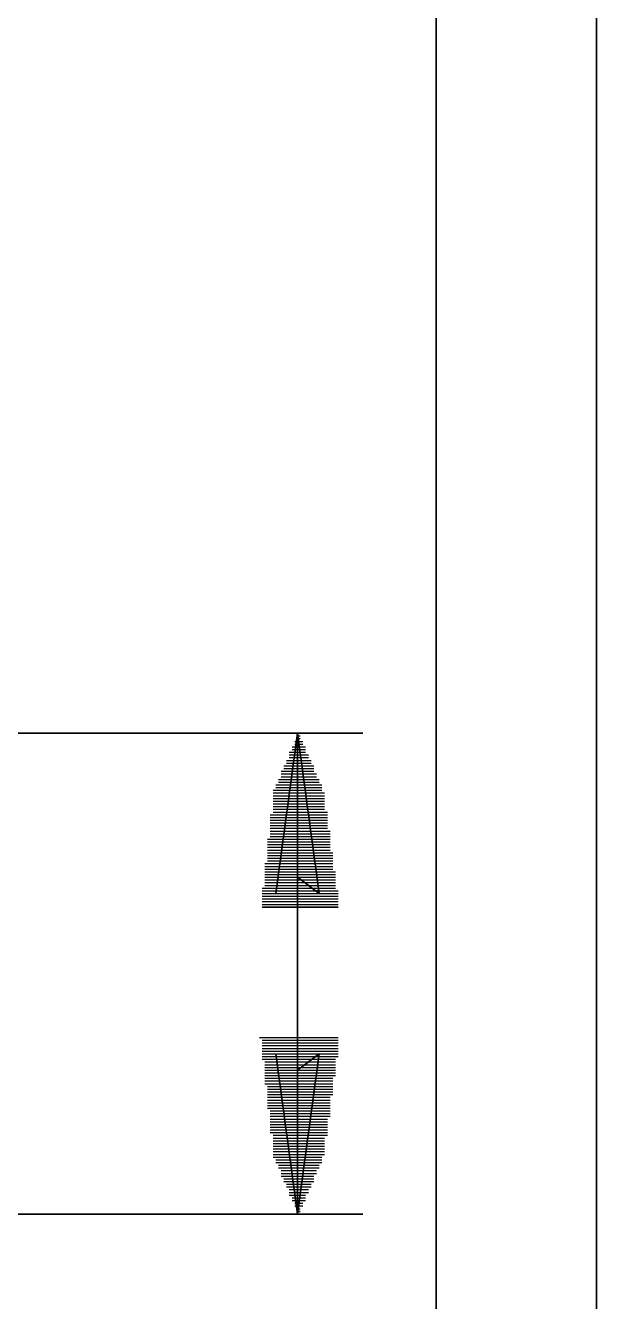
# Model space of a CAD drawing. Extents: x 1 to 210, y 1 to 298.
# Drawn here: x 192.7 to 210.48, y 153.06 to 192.83 of the extents above; entities that cross this region are included whole.
import ezdxf

# ---------------------------------------------------------------- set-up
doc = ezdxf.new("R2010")
doc.units = 0

msp = doc.modelspace()

# ---------------------------------------------------------------- linework, layer by layer
at = {"layer": 'P02041'}
msp.add_lwpolyline([(168.063331, 155.786658), (203.2, 155.786658), (168.063331, 155.786658)], dxfattribs=at)
at = {"layer": 'P02042'}
msp.add_lwpolyline([(168.063331, 170.772662), (203.2, 170.772662), (168.063331, 170.772662)], dxfattribs=at)
at = {"layer": 'P02057'}
msp.add_lwpolyline([(199.982668, 161.289994), (202.437988, 161.289994)], dxfattribs=at)
at = {"layer": 'P02058'}
msp.add_lwpolyline([(200.067332, 161.20533), (202.437988, 161.20533)], dxfattribs=at)
at = {"layer": 'P02059'}
msp.add_lwpolyline([(200.067332, 161.120667), (202.437988, 161.120667)], dxfattribs=at)
at = {"layer": 'P02060'}
msp.add_lwpolyline([(200.067332, 161.035993), (202.437988, 161.035993)], dxfattribs=at)
at = {"layer": 'P02061'}
msp.add_lwpolyline([(200.067332, 160.95133), (202.437988, 160.95133)], dxfattribs=at)
at = {"layer": 'P02062'}
msp.add_lwpolyline([(200.067332, 160.866667), (202.437988, 160.866667)], dxfattribs=at)
at = {"layer": 'P02063'}
msp.add_lwpolyline([(200.067332, 160.781993), (202.437988, 160.781993)], dxfattribs=at)
at = {"layer": 'P02064'}
msp.add_lwpolyline([(200.067332, 160.697329), (202.437988, 160.697329)], dxfattribs=at)
at = {"layer": 'P02065'}
msp.add_lwpolyline([(200.067332, 160.612666), (202.353325, 160.612666)], dxfattribs=at)
at = {"layer": 'P02066'}
msp.add_lwpolyline([(200.151995, 160.527992), (202.353325, 160.527992)], dxfattribs=at)
at = {"layer": 'P02067'}
msp.add_lwpolyline([(200.151995, 160.443329), (202.353325, 160.443329)], dxfattribs=at)
at = {"layer": 'P02068'}
msp.add_lwpolyline([(200.151995, 160.358666), (202.353325, 160.358666)], dxfattribs=at)
at = {"layer": 'P02069'}
msp.add_lwpolyline([(200.151995, 160.273992), (202.353325, 160.273992)], dxfattribs=at)
at = {"layer": 'P02070'}
msp.add_lwpolyline([(200.151995, 160.189329), (202.353325, 160.189329)], dxfattribs=at)
at = {"layer": 'P02071'}
msp.add_lwpolyline([(200.151995, 160.104665), (202.353325, 160.104665)], dxfattribs=at)
at = {"layer": 'P02072'}
msp.add_lwpolyline([(200.151995, 160.019991), (202.268661, 160.019991)], dxfattribs=at)
at = {"layer": 'P02073'}
msp.add_lwpolyline([(200.151995, 159.935328), (202.268661, 159.935328)], dxfattribs=at)
at = {"layer": 'P02074'}
msp.add_lwpolyline([(200.151995, 159.850665), (202.268661, 159.850665)], dxfattribs=at)
at = {"layer": 'P02075'}
msp.add_lwpolyline([(200.236658, 159.765991), (202.268661, 159.765991)], dxfattribs=at)
at = {"layer": 'P02076'}
msp.add_lwpolyline([(200.236658, 159.681328), (202.268661, 159.681328)], dxfattribs=at)
at = {"layer": 'P02077'}
msp.add_lwpolyline([(200.236658, 159.596665), (202.268661, 159.596665)], dxfattribs=at)
at = {"layer": 'P02078'}
msp.add_lwpolyline([(200.236658, 159.511991), (202.268661, 159.511991)], dxfattribs=at)
at = {"layer": 'P02079'}
msp.add_lwpolyline([(200.236658, 159.427327), (202.183998, 159.427327)], dxfattribs=at)
at = {"layer": 'P02080'}
msp.add_lwpolyline([(200.236658, 159.342664), (202.183998, 159.342664)], dxfattribs=at)
at = {"layer": 'P02081'}
msp.add_lwpolyline([(200.236658, 159.25799), (202.183998, 159.25799)], dxfattribs=at)
at = {"layer": 'P02082'}
msp.add_lwpolyline([(200.236658, 159.173327), (202.183998, 159.173327)], dxfattribs=at)
at = {"layer": 'P02083'}
msp.add_lwpolyline([(200.236658, 159.088664), (202.183998, 159.088664)], dxfattribs=at)
at = {"layer": 'P02084'}
msp.add_lwpolyline([(200.321321, 159.004), (202.183998, 159.004)], dxfattribs=at)
at = {"layer": 'P02085'}
msp.add_lwpolyline([(200.321321, 158.919326), (202.183998, 158.919326)], dxfattribs=at)
at = {"layer": 'P02086'}
msp.add_lwpolyline([(200.321321, 158.834663), (202.183998, 158.834663)], dxfattribs=at)
at = {"layer": 'P02087'}
msp.add_lwpolyline([(200.321321, 158.75), (202.099335, 158.75)], dxfattribs=at)
at = {"layer": 'P02088'}
msp.add_lwpolyline([(200.321321, 158.665326), (202.099335, 158.665326)], dxfattribs=at)
at = {"layer": 'P02089'}
msp.add_lwpolyline([(200.321321, 158.580663), (202.099335, 158.580663)], dxfattribs=at)
at = {"layer": 'P02090'}
msp.add_lwpolyline([(200.321321, 158.496), (202.099335, 158.496)], dxfattribs=at)
at = {"layer": 'P02091'}
msp.add_lwpolyline([(200.321321, 158.411326), (202.099335, 158.411326)], dxfattribs=at)
at = {"layer": 'P02092'}
msp.add_lwpolyline([(200.321321, 158.326662), (202.099335, 158.326662)], dxfattribs=at)
at = {"layer": 'P02093'}
msp.add_lwpolyline([(200.406006, 158.241999), (202.099335, 158.241999)], dxfattribs=at)
at = {"layer": 'P02094'}
msp.add_lwpolyline([(200.406006, 158.157325), (202.014672, 158.157325)], dxfattribs=at)
at = {"layer": 'P02095'}
msp.add_lwpolyline([(200.406006, 158.072662), (202.014672, 158.072662)], dxfattribs=at)
at = {"layer": 'P02096'}
msp.add_lwpolyline([(200.406006, 157.987999), (202.014672, 157.987999)], dxfattribs=at)
at = {"layer": 'P02097'}
msp.add_lwpolyline([(200.406006, 157.903325), (202.014672, 157.903325)], dxfattribs=at)
at = {"layer": 'P02098'}
msp.add_lwpolyline([(200.406006, 157.818661), (202.014672, 157.818661)], dxfattribs=at)
at = {"layer": 'P02099'}
msp.add_lwpolyline([(200.406006, 157.733998), (202.014672, 157.733998)], dxfattribs=at)
at = {"layer": 'P02100'}
msp.add_lwpolyline([(200.406006, 157.649324), (202.014672, 157.649324)], dxfattribs=at)
at = {"layer": 'P02101'}
msp.add_lwpolyline([(200.406006, 157.564661), (201.929987, 157.564661)], dxfattribs=at)
at = {"layer": 'P02102'}
msp.add_lwpolyline([(200.490669, 157.479998), (201.929987, 157.479998)], dxfattribs=at)
at = {"layer": 'P02103'}
msp.add_lwpolyline([(200.490669, 157.395324), (201.929987, 157.395324)], dxfattribs=at)
at = {"layer": 'P02104'}
msp.add_lwpolyline([(200.575332, 157.310661), (201.845324, 157.310661)], dxfattribs=at)
at = {"layer": 'P02105'}
msp.add_lwpolyline([(200.575332, 157.225997), (201.845324, 157.225997)], dxfattribs=at)
at = {"layer": 'P02106'}
msp.add_lwpolyline([(200.659996, 157.141323), (201.760661, 157.141323)], dxfattribs=at)
at = {"layer": 'P02107'}
msp.add_lwpolyline([(200.659996, 157.05666), (201.760661, 157.05666)], dxfattribs=at)
at = {"layer": 'P02108'}
msp.add_lwpolyline([(200.659996, 156.971997), (201.675997, 156.971997)], dxfattribs=at)
at = {"layer": 'P02109'}
msp.add_lwpolyline([(200.744659, 156.887334), (201.675997, 156.887334)], dxfattribs=at)
at = {"layer": 'P02110'}
msp.add_lwpolyline([(200.744659, 156.80266), (201.675997, 156.80266)], dxfattribs=at)
at = {"layer": 'P02111'}
msp.add_lwpolyline([(200.829322, 156.717997), (201.591334, 156.717997)], dxfattribs=at)
at = {"layer": 'P02112'}
msp.add_lwpolyline([(200.829322, 156.633333), (201.591334, 156.633333)], dxfattribs=at)
at = {"layer": 'P02113'}
msp.add_lwpolyline([(200.913985, 156.548659), (201.506671, 156.548659)], dxfattribs=at)
at = {"layer": 'P02114'}
msp.add_lwpolyline([(200.913985, 156.463996), (201.506671, 156.463996)], dxfattribs=at)
at = {"layer": 'P02115'}
msp.add_lwpolyline([(200.913985, 156.379333), (201.421986, 156.379333)], dxfattribs=at)
at = {"layer": 'P02116'}
msp.add_lwpolyline([(200.99867, 156.294659), (201.421986, 156.294659)], dxfattribs=at)
at = {"layer": 'P02117'}
msp.add_lwpolyline([(200.99867, 156.209996), (201.421986, 156.209996)], dxfattribs=at)
at = {"layer": 'P02118'}
msp.add_lwpolyline([(201.083333, 156.125332), (201.337323, 156.125332)], dxfattribs=at)
at = {"layer": 'P02119'}
msp.add_lwpolyline([(201.083333, 156.040658), (201.337323, 156.040658)], dxfattribs=at)
at = {"layer": 'P02120'}
msp.add_lwpolyline([(201.167997, 155.955995), (201.25266, 155.955995)], dxfattribs=at)
at = {"layer": 'P02121'}
msp.add_lwpolyline([(201.167997, 155.871332), (201.25266, 155.871332), (201.167997, 155.871332)], dxfattribs=at)
at = {"layer": 'P02122'}
msp.add_lwpolyline([(201.167997, 155.786658), (200.490669, 160.781993), (201.167997, 155.786658)], dxfattribs=at)
at = {"layer": 'P02123'}
msp.add_lwpolyline([(201.167997, 160.273992), (201.845324, 160.781993), (201.167997, 160.273992)], dxfattribs=at)
at = {"layer": 'P02124'}
msp.add_lwpolyline([(201.845324, 160.781993), (201.167997, 155.786658), (201.845324, 160.781993)], dxfattribs=at)
at = {"layer": 'P02125'}
msp.add_lwpolyline([(200.829322, 158.326662), (201.167997, 158.326662)], dxfattribs=at)
at = {"layer": 'P02126'}
msp.add_lwpolyline([(200.913985, 158.241999), (201.167997, 158.241999)], dxfattribs=at)
at = {"layer": 'P02127'}
msp.add_lwpolyline([(200.913985, 158.157325), (201.167997, 158.157325)], dxfattribs=at)
at = {"layer": 'P02128'}
msp.add_lwpolyline([(200.913985, 158.072662), (201.167997, 158.072662)], dxfattribs=at)
at = {"layer": 'P02129'}
msp.add_lwpolyline([(200.913985, 157.987999), (201.167997, 157.987999)], dxfattribs=at)
at = {"layer": 'P02130'}
msp.add_lwpolyline([(200.913985, 157.903325), (201.167997, 157.903325)], dxfattribs=at)
at = {"layer": 'P02131'}
msp.add_lwpolyline([(200.913985, 157.818661), (201.167997, 157.818661)], dxfattribs=at)
at = {"layer": 'P02132'}
msp.add_lwpolyline([(200.913985, 157.733998), (201.167997, 157.733998)], dxfattribs=at)
at = {"layer": 'P02133'}
msp.add_lwpolyline([(200.99867, 157.649324), (201.167997, 157.649324)], dxfattribs=at)
at = {"layer": 'P02134'}
msp.add_lwpolyline([(200.99867, 157.564661), (201.167997, 157.564661)], dxfattribs=at)
at = {"layer": 'P02135'}
msp.add_lwpolyline([(200.99867, 157.479998), (201.167997, 157.479998)], dxfattribs=at)
at = {"layer": 'P02136'}
msp.add_lwpolyline([(200.99867, 157.395324), (201.167997, 157.395324)], dxfattribs=at)
at = {"layer": 'P02137'}
msp.add_lwpolyline([(200.99867, 157.310661), (201.167997, 157.310661)], dxfattribs=at)
at = {"layer": 'P02138'}
msp.add_lwpolyline([(200.99867, 157.225997), (201.167997, 157.225997)], dxfattribs=at)
at = {"layer": 'P02139'}
msp.add_lwpolyline([(200.99867, 157.141323), (201.167997, 157.141323)], dxfattribs=at)
at = {"layer": 'P02140'}
msp.add_lwpolyline([(200.99867, 157.05666), (201.167997, 157.05666)], dxfattribs=at)
at = {"layer": 'P02141'}
msp.add_lwpolyline([(201.083333, 156.971997), (201.167997, 156.971997)], dxfattribs=at)
at = {"layer": 'P02142'}
msp.add_lwpolyline([(201.083333, 156.887334), (201.167997, 156.887334)], dxfattribs=at)
at = {"layer": 'P02143'}
msp.add_lwpolyline([(201.083333, 156.80266), (201.167997, 156.80266)], dxfattribs=at)
at = {"layer": 'P02144'}
msp.add_lwpolyline([(201.083333, 156.717997), (201.167997, 156.717997)], dxfattribs=at)
at = {"layer": 'P02145'}
msp.add_lwpolyline([(201.083333, 156.633333), (201.167997, 156.633333)], dxfattribs=at)
at = {"layer": 'P02146'}
msp.add_lwpolyline([(201.083333, 156.548659), (201.167997, 156.548659)], dxfattribs=at)
at = {"layer": 'P02147'}
msp.add_lwpolyline([(201.083333, 156.463996), (201.167997, 156.463996), (201.083333, 156.463996)], dxfattribs=at)
at = {"layer": 'P02148'}
msp.add_lwpolyline([(201.760661, 160.697329), (201.845324, 160.697329)], dxfattribs=at)
at = {"layer": 'P02149'}
msp.add_lwpolyline([(201.675997, 160.612666), (201.845324, 160.612666)], dxfattribs=at)
at = {"layer": 'P02150'}
msp.add_lwpolyline([(201.506671, 160.527992), (201.845324, 160.527992)], dxfattribs=at)
at = {"layer": 'P02151'}
msp.add_lwpolyline([(201.421986, 160.443329), (201.845324, 160.443329)], dxfattribs=at)
at = {"layer": 'P02152'}
msp.add_lwpolyline([(201.337323, 160.358666), (201.845324, 160.358666)], dxfattribs=at)
at = {"layer": 'P02153'}
msp.add_lwpolyline([(201.167997, 160.273992), (201.845324, 160.273992)], dxfattribs=at)
at = {"layer": 'P02154'}
msp.add_lwpolyline([(201.167997, 160.189329), (201.845324, 160.189329)], dxfattribs=at)
at = {"layer": 'P02155'}
msp.add_lwpolyline([(201.167997, 160.104665), (201.760661, 160.104665)], dxfattribs=at)
at = {"layer": 'P02156'}
msp.add_lwpolyline([(201.167997, 160.019991), (201.760661, 160.019991)], dxfattribs=at)
at = {"layer": 'P02157'}
msp.add_lwpolyline([(201.167997, 159.935328), (201.760661, 159.935328)], dxfattribs=at)
at = {"layer": 'P02158'}
msp.add_lwpolyline([(201.167997, 159.850665), (201.760661, 159.850665)], dxfattribs=at)
at = {"layer": 'P02159'}
msp.add_lwpolyline([(201.167997, 159.765991), (201.760661, 159.765991)], dxfattribs=at)
at = {"layer": 'P02160'}
msp.add_lwpolyline([(201.167997, 159.681328), (201.760661, 159.681328)], dxfattribs=at)
at = {"layer": 'P02161'}
msp.add_lwpolyline([(201.167997, 159.596665), (201.760661, 159.596665)], dxfattribs=at)
at = {"layer": 'P02162'}
msp.add_lwpolyline([(201.167997, 159.511991), (201.675997, 159.511991)], dxfattribs=at)
at = {"layer": 'P02163'}
msp.add_lwpolyline([(201.167997, 159.427327), (201.675997, 159.427327)], dxfattribs=at)
at = {"layer": 'P02164'}
msp.add_lwpolyline([(201.167997, 159.342664), (201.675997, 159.342664)], dxfattribs=at)
at = {"layer": 'P02165'}
msp.add_lwpolyline([(201.167997, 159.25799), (201.675997, 159.25799)], dxfattribs=at)
at = {"layer": 'P02166'}
msp.add_lwpolyline([(201.167997, 159.173327), (201.675997, 159.173327)], dxfattribs=at)
at = {"layer": 'P02167'}
msp.add_lwpolyline([(201.167997, 159.088664), (201.675997, 159.088664)], dxfattribs=at)
at = {"layer": 'P02168'}
msp.add_lwpolyline([(201.167997, 159.004), (201.675997, 159.004)], dxfattribs=at)
at = {"layer": 'P02169'}
msp.add_lwpolyline([(201.167997, 158.919326), (201.675997, 158.919326)], dxfattribs=at)
at = {"layer": 'P02170'}
msp.add_lwpolyline([(201.167997, 158.834663), (201.591334, 158.834663)], dxfattribs=at)
at = {"layer": 'P02171'}
msp.add_lwpolyline([(201.167997, 158.75), (201.591334, 158.75)], dxfattribs=at)
at = {"layer": 'P02172'}
msp.add_lwpolyline([(201.167997, 158.665326), (201.591334, 158.665326)], dxfattribs=at)
at = {"layer": 'P02173'}
msp.add_lwpolyline([(201.167997, 158.580663), (201.591334, 158.580663)], dxfattribs=at)
at = {"layer": 'P02174'}
msp.add_lwpolyline([(201.167997, 158.496), (201.591334, 158.496)], dxfattribs=at)
at = {"layer": 'P02175'}
msp.add_lwpolyline([(201.167997, 158.411326), (201.591334, 158.411326)], dxfattribs=at)
at = {"layer": 'P02176'}
msp.add_lwpolyline([(201.167997, 158.326662), (201.591334, 158.326662)], dxfattribs=at)
at = {"layer": 'P02177'}
msp.add_lwpolyline([(201.167997, 158.241999), (201.506671, 158.241999)], dxfattribs=at)
at = {"layer": 'P02178'}
msp.add_lwpolyline([(201.167997, 158.157325), (201.506671, 158.157325)], dxfattribs=at)
at = {"layer": 'P02179'}
msp.add_lwpolyline([(201.167997, 158.072662), (201.506671, 158.072662)], dxfattribs=at)
at = {"layer": 'P02180'}
msp.add_lwpolyline([(201.167997, 157.987999), (201.506671, 157.987999)], dxfattribs=at)
at = {"layer": 'P02181'}
msp.add_lwpolyline([(201.167997, 157.903325), (201.506671, 157.903325)], dxfattribs=at)
at = {"layer": 'P02182'}
msp.add_lwpolyline([(201.167997, 157.818661), (201.506671, 157.818661)], dxfattribs=at)
at = {"layer": 'P02183'}
msp.add_lwpolyline([(201.167997, 157.733998), (201.506671, 157.733998)], dxfattribs=at)
at = {"layer": 'P02184'}
msp.add_lwpolyline([(201.167997, 157.649324), (201.421986, 157.649324)], dxfattribs=at)
at = {"layer": 'P02185'}
msp.add_lwpolyline([(201.167997, 157.564661), (201.421986, 157.564661)], dxfattribs=at)
at = {"layer": 'P02186'}
msp.add_lwpolyline([(201.167997, 157.479998), (201.421986, 157.479998)], dxfattribs=at)
at = {"layer": 'P02187'}
msp.add_lwpolyline([(201.167997, 157.395324), (201.421986, 157.395324)], dxfattribs=at)
at = {"layer": 'P02188'}
msp.add_lwpolyline([(201.167997, 157.310661), (201.421986, 157.310661)], dxfattribs=at)
at = {"layer": 'P02189'}
msp.add_lwpolyline([(201.167997, 157.225997), (201.421986, 157.225997)], dxfattribs=at)
at = {"layer": 'P02190'}
msp.add_lwpolyline([(201.167997, 157.141323), (201.421986, 157.141323)], dxfattribs=at)
at = {"layer": 'P02191'}
msp.add_lwpolyline([(201.167997, 157.05666), (201.421986, 157.05666)], dxfattribs=at)
at = {"layer": 'P02192'}
msp.add_lwpolyline([(201.167997, 156.971997), (201.337323, 156.971997)], dxfattribs=at)
at = {"layer": 'P02193'}
msp.add_lwpolyline([(201.167997, 156.887334), (201.337323, 156.887334)], dxfattribs=at)
at = {"layer": 'P02194'}
msp.add_lwpolyline([(201.167997, 156.80266), (201.337323, 156.80266)], dxfattribs=at)
at = {"layer": 'P02195'}
msp.add_lwpolyline([(201.167997, 156.717997), (201.337323, 156.717997)], dxfattribs=at)
at = {"layer": 'P02196'}
msp.add_lwpolyline([(201.167997, 156.633333), (201.337323, 156.633333)], dxfattribs=at)
at = {"layer": 'P02197'}
msp.add_lwpolyline([(201.167997, 156.548659), (201.337323, 156.548659)], dxfattribs=at)
at = {"layer": 'P02198'}
msp.add_lwpolyline([(201.167997, 156.463996), (201.337323, 156.463996)], dxfattribs=at)
at = {"layer": 'P02199'}
msp.add_lwpolyline([(201.167997, 156.379333), (201.25266, 156.379333)], dxfattribs=at)
at = {"layer": 'P02200'}
msp.add_lwpolyline([(201.167997, 156.294659), (201.25266, 156.294659)], dxfattribs=at)
at = {"layer": 'P02201'}
msp.add_lwpolyline([(201.167997, 156.209996), (201.25266, 156.209996)], dxfattribs=at)
at = {"layer": 'P02202'}
msp.add_lwpolyline([(201.167997, 156.125332), (201.25266, 156.125332)], dxfattribs=at)
at = {"layer": 'P02203'}
msp.add_lwpolyline([(201.167997, 156.040658), (201.25266, 156.040658)], dxfattribs=at)
at = {"layer": 'P02204'}
msp.add_lwpolyline([(201.167997, 155.955995), (201.25266, 155.955995)], dxfattribs=at)
at = {"layer": 'P02205'}
msp.add_lwpolyline([(201.167997, 155.871332), (201.25266, 155.871332), (201.167997, 155.871332)], dxfattribs=at)
at = {"layer": 'P02206'}
msp.add_lwpolyline([(201.167997, 170.687999), (201.25266, 170.687999)], dxfattribs=at)
at = {"layer": 'P02207'}
msp.add_lwpolyline([(201.167997, 170.603325), (201.25266, 170.603325)], dxfattribs=at)
at = {"layer": 'P02208'}
msp.add_lwpolyline([(201.083333, 170.518661), (201.337323, 170.518661)], dxfattribs=at)
at = {"layer": 'P02209'}
msp.add_lwpolyline([(201.083333, 170.433998), (201.337323, 170.433998)], dxfattribs=at)
at = {"layer": 'P02210'}
msp.add_lwpolyline([(200.99867, 170.349324), (201.421986, 170.349324)], dxfattribs=at)
at = {"layer": 'P02211'}
msp.add_lwpolyline([(200.99867, 170.264661), (201.421986, 170.264661)], dxfattribs=at)
at = {"layer": 'P02212'}
msp.add_lwpolyline([(200.913985, 170.179998), (201.421986, 170.179998)], dxfattribs=at)
at = {"layer": 'P02213'}
msp.add_lwpolyline([(200.913985, 170.095324), (201.506671, 170.095324)], dxfattribs=at)
at = {"layer": 'P02214'}
msp.add_lwpolyline([(200.913985, 170.010661), (201.506671, 170.010661)], dxfattribs=at)
at = {"layer": 'P02215'}
msp.add_lwpolyline([(200.829322, 169.925997), (201.591334, 169.925997)], dxfattribs=at)
at = {"layer": 'P02216'}
msp.add_lwpolyline([(200.829322, 169.841323), (201.591334, 169.841323)], dxfattribs=at)
at = {"layer": 'P02217'}
msp.add_lwpolyline([(200.744659, 169.75666), (201.675997, 169.75666)], dxfattribs=at)
at = {"layer": 'P02218'}
msp.add_lwpolyline([(200.744659, 169.671997), (201.675997, 169.671997)], dxfattribs=at)
at = {"layer": 'P02219'}
msp.add_lwpolyline([(200.659996, 169.587334), (201.675997, 169.587334)], dxfattribs=at)
at = {"layer": 'P02220'}
msp.add_lwpolyline([(200.659996, 169.50266), (201.760661, 169.50266)], dxfattribs=at)
at = {"layer": 'P02221'}
msp.add_lwpolyline([(200.659996, 169.417997), (201.760661, 169.417997)], dxfattribs=at)
at = {"layer": 'P02222'}
msp.add_lwpolyline([(200.575332, 169.333333), (201.845324, 169.333333)], dxfattribs=at)
at = {"layer": 'P02223'}
msp.add_lwpolyline([(200.575332, 169.248659), (201.845324, 169.248659)], dxfattribs=at)
at = {"layer": 'P02224'}
msp.add_lwpolyline([(200.490669, 169.163996), (201.929987, 169.163996)], dxfattribs=at)
at = {"layer": 'P02225'}
msp.add_lwpolyline([(200.490669, 169.079333), (201.929987, 169.079333)], dxfattribs=at)
at = {"layer": 'P02226'}
msp.add_lwpolyline([(200.406006, 168.994659), (201.929987, 168.994659)], dxfattribs=at)
at = {"layer": 'P02227'}
msp.add_lwpolyline([(200.406006, 168.909996), (202.014672, 168.909996)], dxfattribs=at)
at = {"layer": 'P02228'}
msp.add_lwpolyline([(200.406006, 168.825332), (202.014672, 168.825332)], dxfattribs=at)
at = {"layer": 'P02229'}
msp.add_lwpolyline([(200.406006, 168.740658), (202.014672, 168.740658)], dxfattribs=at)
at = {"layer": 'P02230'}
msp.add_lwpolyline([(200.406006, 168.655995), (202.014672, 168.655995)], dxfattribs=at)
at = {"layer": 'P02231'}
msp.add_lwpolyline([(200.406006, 168.571332), (202.014672, 168.571332)], dxfattribs=at)
at = {"layer": 'P02232'}
msp.add_lwpolyline([(200.406006, 168.486658), (202.014672, 168.486658)], dxfattribs=at)
at = {"layer": 'P02233'}
msp.add_lwpolyline([(200.406006, 168.401995), (202.014672, 168.401995)], dxfattribs=at)
at = {"layer": 'P02234'}
msp.add_lwpolyline([(200.406006, 168.317332), (202.099335, 168.317332)], dxfattribs=at)
at = {"layer": 'P02235'}
msp.add_lwpolyline([(200.321321, 168.232658), (202.099335, 168.232658)], dxfattribs=at)
at = {"layer": 'P02236'}
msp.add_lwpolyline([(200.321321, 168.147994), (202.099335, 168.147994)], dxfattribs=at)
at = {"layer": 'P02237'}
msp.add_lwpolyline([(200.321321, 168.063331), (202.099335, 168.063331)], dxfattribs=at)
at = {"layer": 'P02238'}
msp.add_lwpolyline([(200.321321, 167.978657), (202.099335, 167.978657)], dxfattribs=at)
at = {"layer": 'P02239'}
msp.add_lwpolyline([(200.321321, 167.893994), (202.099335, 167.893994)], dxfattribs=at)
at = {"layer": 'P02240'}
msp.add_lwpolyline([(200.321321, 167.809331), (202.099335, 167.809331)], dxfattribs=at)
at = {"layer": 'P02241'}
msp.add_lwpolyline([(200.321321, 167.724657), (202.183998, 167.724657)], dxfattribs=at)
at = {"layer": 'P02242'}
msp.add_lwpolyline([(200.321321, 167.639994), (202.183998, 167.639994)], dxfattribs=at)
at = {"layer": 'P02243'}
msp.add_lwpolyline([(200.321321, 167.55533), (202.183998, 167.55533)], dxfattribs=at)
at = {"layer": 'P02244'}
msp.add_lwpolyline([(200.236658, 167.470667), (202.183998, 167.470667)], dxfattribs=at)
at = {"layer": 'P02245'}
msp.add_lwpolyline([(200.236658, 167.385993), (202.183998, 167.385993)], dxfattribs=at)
at = {"layer": 'P02246'}
msp.add_lwpolyline([(200.236658, 167.30133), (202.183998, 167.30133)], dxfattribs=at)
at = {"layer": 'P02247'}
msp.add_lwpolyline([(200.236658, 167.216667), (202.183998, 167.216667)], dxfattribs=at)
at = {"layer": 'P02248'}
msp.add_lwpolyline([(200.236658, 167.131993), (202.183998, 167.131993)], dxfattribs=at)
at = {"layer": 'P02249'}
msp.add_lwpolyline([(200.236658, 167.047329), (202.268661, 167.047329)], dxfattribs=at)
at = {"layer": 'P02250'}
msp.add_lwpolyline([(200.236658, 166.962666), (202.268661, 166.962666)], dxfattribs=at)
at = {"layer": 'P02251'}
msp.add_lwpolyline([(200.236658, 166.877992), (202.268661, 166.877992)], dxfattribs=at)
at = {"layer": 'P02252'}
msp.add_lwpolyline([(200.236658, 166.793329), (202.268661, 166.793329)], dxfattribs=at)
at = {"layer": 'P02253'}
msp.add_lwpolyline([(200.151995, 166.708666), (202.268661, 166.708666)], dxfattribs=at)
at = {"layer": 'P02254'}
msp.add_lwpolyline([(200.151995, 166.623992), (202.268661, 166.623992)], dxfattribs=at)
at = {"layer": 'P02255'}
msp.add_lwpolyline([(200.151995, 166.539329), (202.268661, 166.539329)], dxfattribs=at)
at = {"layer": 'P02256'}
msp.add_lwpolyline([(200.151995, 166.454665), (202.353325, 166.454665)], dxfattribs=at)
at = {"layer": 'P02257'}
msp.add_lwpolyline([(200.151995, 166.369991), (202.353325, 166.369991)], dxfattribs=at)
at = {"layer": 'P02258'}
msp.add_lwpolyline([(200.151995, 166.285328), (202.353325, 166.285328)], dxfattribs=at)
at = {"layer": 'P02259'}
msp.add_lwpolyline([(200.151995, 166.200665), (202.353325, 166.200665)], dxfattribs=at)
at = {"layer": 'P02260'}
msp.add_lwpolyline([(200.151995, 166.115991), (202.353325, 166.115991)], dxfattribs=at)
at = {"layer": 'P02261'}
msp.add_lwpolyline([(200.151995, 166.031328), (202.353325, 166.031328)], dxfattribs=at)
at = {"layer": 'P02262'}
msp.add_lwpolyline([(200.067332, 165.946665), (202.353325, 165.946665)], dxfattribs=at)
at = {"layer": 'P02263'}
msp.add_lwpolyline([(200.067332, 165.861991), (202.437988, 165.861991)], dxfattribs=at)
at = {"layer": 'P02264'}
msp.add_lwpolyline([(200.067332, 165.777327), (202.437988, 165.777327)], dxfattribs=at)
at = {"layer": 'P02265'}
msp.add_lwpolyline([(200.067332, 165.692664), (202.437988, 165.692664)], dxfattribs=at)
at = {"layer": 'P02266'}
msp.add_lwpolyline([(200.067332, 165.60799), (202.437988, 165.60799)], dxfattribs=at)
at = {"layer": 'P02267'}
msp.add_lwpolyline([(200.067332, 165.523327), (202.437988, 165.523327)], dxfattribs=at)
at = {"layer": 'P02268'}
msp.add_lwpolyline([(200.067332, 165.438664), (202.437988, 165.438664)], dxfattribs=at)
at = {"layer": 'P02269'}
msp.add_lwpolyline([(200.067332, 165.354), (202.437988, 165.354), (200.067332, 165.354)], dxfattribs=at)
at = {"layer": 'P02270'}
msp.add_lwpolyline([(201.167997, 170.772662), (201.845324, 165.777327), (201.167997, 170.772662)], dxfattribs=at)
at = {"layer": 'P02271'}
msp.add_lwpolyline([(201.845324, 165.777327), (201.167997, 166.285328), (201.845324, 165.777327)], dxfattribs=at)
at = {"layer": 'P02272'}
msp.add_lwpolyline([(200.490669, 165.777327), (201.167997, 170.772662), (200.490669, 165.777327)], dxfattribs=at)
at = {"layer": 'P02273'}
msp.add_lwpolyline([(201.167997, 170.687999), (201.25266, 170.687999)], dxfattribs=at)
at = {"layer": 'P02274'}
msp.add_lwpolyline([(201.167997, 170.603325), (201.25266, 170.603325)], dxfattribs=at)
at = {"layer": 'P02275'}
msp.add_lwpolyline([(201.167997, 170.518661), (201.25266, 170.518661)], dxfattribs=at)
at = {"layer": 'P02276'}
msp.add_lwpolyline([(201.167997, 170.433998), (201.25266, 170.433998)], dxfattribs=at)
at = {"layer": 'P02277'}
msp.add_lwpolyline([(201.167997, 170.349324), (201.25266, 170.349324)], dxfattribs=at)
at = {"layer": 'P02278'}
msp.add_lwpolyline([(201.167997, 170.264661), (201.25266, 170.264661)], dxfattribs=at)
at = {"layer": 'P02279'}
msp.add_lwpolyline([(201.167997, 170.179998), (201.25266, 170.179998)], dxfattribs=at)
at = {"layer": 'P02280'}
msp.add_lwpolyline([(201.167997, 170.095324), (201.337323, 170.095324)], dxfattribs=at)
at = {"layer": 'P02281'}
msp.add_lwpolyline([(201.167997, 170.010661), (201.337323, 170.010661)], dxfattribs=at)
at = {"layer": 'P02282'}
msp.add_lwpolyline([(201.167997, 169.925997), (201.337323, 169.925997)], dxfattribs=at)
at = {"layer": 'P02283'}
msp.add_lwpolyline([(201.167997, 169.841323), (201.337323, 169.841323)], dxfattribs=at)
at = {"layer": 'P02284'}
msp.add_lwpolyline([(201.167997, 169.75666), (201.337323, 169.75666)], dxfattribs=at)
at = {"layer": 'P02285'}
msp.add_lwpolyline([(201.167997, 169.671997), (201.337323, 169.671997)], dxfattribs=at)
at = {"layer": 'P02286'}
msp.add_lwpolyline([(201.167997, 169.587334), (201.337323, 169.587334)], dxfattribs=at)
at = {"layer": 'P02287'}
msp.add_lwpolyline([(201.167997, 169.50266), (201.421986, 169.50266)], dxfattribs=at)
at = {"layer": 'P02288'}
msp.add_lwpolyline([(201.167997, 169.417997), (201.421986, 169.417997)], dxfattribs=at)
at = {"layer": 'P02289'}
msp.add_lwpolyline([(201.167997, 169.333333), (201.421986, 169.333333)], dxfattribs=at)
at = {"layer": 'P02290'}
msp.add_lwpolyline([(201.167997, 169.248659), (201.421986, 169.248659)], dxfattribs=at)
at = {"layer": 'P02291'}
msp.add_lwpolyline([(201.167997, 169.163996), (201.421986, 169.163996)], dxfattribs=at)
at = {"layer": 'P02292'}
msp.add_lwpolyline([(201.167997, 169.079333), (201.421986, 169.079333)], dxfattribs=at)
at = {"layer": 'P02293'}
msp.add_lwpolyline([(201.167997, 168.994659), (201.421986, 168.994659)], dxfattribs=at)
at = {"layer": 'P02294'}
msp.add_lwpolyline([(201.167997, 168.909996), (201.421986, 168.909996)], dxfattribs=at)
at = {"layer": 'P02295'}
msp.add_lwpolyline([(201.167997, 168.825332), (201.506671, 168.825332)], dxfattribs=at)
at = {"layer": 'P02296'}
msp.add_lwpolyline([(201.167997, 168.740658), (201.506671, 168.740658)], dxfattribs=at)
at = {"layer": 'P02297'}
msp.add_lwpolyline([(201.167997, 168.655995), (201.506671, 168.655995)], dxfattribs=at)
at = {"layer": 'P02298'}
msp.add_lwpolyline([(201.167997, 168.571332), (201.506671, 168.571332)], dxfattribs=at)
at = {"layer": 'P02299'}
msp.add_lwpolyline([(201.167997, 168.486658), (201.506671, 168.486658)], dxfattribs=at)
at = {"layer": 'P02300'}
msp.add_lwpolyline([(201.167997, 168.401995), (201.506671, 168.401995)], dxfattribs=at)
at = {"layer": 'P02301'}
msp.add_lwpolyline([(201.167997, 168.317332), (201.506671, 168.317332)], dxfattribs=at)
at = {"layer": 'P02302'}
msp.add_lwpolyline([(201.167997, 168.232658), (201.591334, 168.232658)], dxfattribs=at)
at = {"layer": 'P02303'}
msp.add_lwpolyline([(201.167997, 168.147994), (201.591334, 168.147994)], dxfattribs=at)
at = {"layer": 'P02304'}
msp.add_lwpolyline([(201.167997, 168.063331), (201.591334, 168.063331)], dxfattribs=at)
at = {"layer": 'P02305'}
msp.add_lwpolyline([(201.167997, 167.978657), (201.591334, 167.978657)], dxfattribs=at)
at = {"layer": 'P02306'}
msp.add_lwpolyline([(201.167997, 167.893994), (201.591334, 167.893994)], dxfattribs=at)
at = {"layer": 'P02307'}
msp.add_lwpolyline([(201.167997, 167.809331), (201.591334, 167.809331)], dxfattribs=at)
at = {"layer": 'P02308'}
msp.add_lwpolyline([(201.167997, 167.724657), (201.591334, 167.724657)], dxfattribs=at)
at = {"layer": 'P02309'}
msp.add_lwpolyline([(201.167997, 167.639994), (201.675997, 167.639994)], dxfattribs=at)
at = {"layer": 'P02310'}
msp.add_lwpolyline([(201.167997, 167.55533), (201.675997, 167.55533)], dxfattribs=at)
at = {"layer": 'P02311'}
msp.add_lwpolyline([(201.167997, 167.470667), (201.675997, 167.470667)], dxfattribs=at)
at = {"layer": 'P02312'}
msp.add_lwpolyline([(201.167997, 167.385993), (201.675997, 167.385993)], dxfattribs=at)
at = {"layer": 'P02313'}
msp.add_lwpolyline([(201.167997, 167.30133), (201.675997, 167.30133)], dxfattribs=at)
at = {"layer": 'P02314'}
msp.add_lwpolyline([(201.167997, 167.216667), (201.675997, 167.216667)], dxfattribs=at)
at = {"layer": 'P02315'}
msp.add_lwpolyline([(201.167997, 167.131993), (201.675997, 167.131993)], dxfattribs=at)
at = {"layer": 'P02316'}
msp.add_lwpolyline([(201.167997, 167.047329), (201.675997, 167.047329)], dxfattribs=at)
at = {"layer": 'P02317'}
msp.add_lwpolyline([(201.167997, 166.962666), (201.760661, 166.962666)], dxfattribs=at)
at = {"layer": 'P02318'}
msp.add_lwpolyline([(201.167997, 166.877992), (201.760661, 166.877992)], dxfattribs=at)
at = {"layer": 'P02319'}
msp.add_lwpolyline([(201.167997, 166.793329), (201.760661, 166.793329)], dxfattribs=at)
at = {"layer": 'P02320'}
msp.add_lwpolyline([(201.167997, 166.708666), (201.760661, 166.708666)], dxfattribs=at)
at = {"layer": 'P02321'}
msp.add_lwpolyline([(201.167997, 166.623992), (201.760661, 166.623992)], dxfattribs=at)
at = {"layer": 'P02322'}
msp.add_lwpolyline([(201.167997, 166.539329), (201.760661, 166.539329)], dxfattribs=at)
at = {"layer": 'P02323'}
msp.add_lwpolyline([(201.167997, 166.454665), (201.760661, 166.454665)], dxfattribs=at)
at = {"layer": 'P02324'}
msp.add_lwpolyline([(201.167997, 166.369991), (201.845324, 166.369991)], dxfattribs=at)
at = {"layer": 'P02325'}
msp.add_lwpolyline([(201.167997, 166.285328), (201.845324, 166.285328)], dxfattribs=at)
at = {"layer": 'P02326'}
msp.add_lwpolyline([(201.337323, 166.200665), (201.845324, 166.200665)], dxfattribs=at)
at = {"layer": 'P02327'}
msp.add_lwpolyline([(201.421986, 166.115991), (201.845324, 166.115991)], dxfattribs=at)
at = {"layer": 'P02328'}
msp.add_lwpolyline([(201.506671, 166.031328), (201.845324, 166.031328)], dxfattribs=at)
at = {"layer": 'P02329'}
msp.add_lwpolyline([(201.675997, 165.946665), (201.845324, 165.946665)], dxfattribs=at)
at = {"layer": 'P02330'}
msp.add_lwpolyline([(201.760661, 165.861991), (201.845324, 165.861991), (201.760661, 165.861991)], dxfattribs=at)
at = {"layer": 'P02331'}
msp.add_lwpolyline([(201.083333, 170.095324), (201.167997, 170.095324)], dxfattribs=at)
at = {"layer": 'P02332'}
msp.add_lwpolyline([(201.083333, 170.010661), (201.167997, 170.010661)], dxfattribs=at)
at = {"layer": 'P02333'}
msp.add_lwpolyline([(201.083333, 169.925997), (201.167997, 169.925997)], dxfattribs=at)
at = {"layer": 'P02334'}
msp.add_lwpolyline([(201.083333, 169.841323), (201.167997, 169.841323)], dxfattribs=at)
at = {"layer": 'P02335'}
msp.add_lwpolyline([(201.083333, 169.75666), (201.167997, 169.75666)], dxfattribs=at)
at = {"layer": 'P02336'}
msp.add_lwpolyline([(201.083333, 169.671997), (201.167997, 169.671997)], dxfattribs=at)
at = {"layer": 'P02337'}
msp.add_lwpolyline([(201.083333, 169.587334), (201.167997, 169.587334)], dxfattribs=at)
at = {"layer": 'P02338'}
msp.add_lwpolyline([(200.99867, 169.50266), (201.167997, 169.50266)], dxfattribs=at)
at = {"layer": 'P02339'}
msp.add_lwpolyline([(200.99867, 169.417997), (201.167997, 169.417997)], dxfattribs=at)
at = {"layer": 'P02340'}
msp.add_lwpolyline([(200.99867, 169.333333), (201.167997, 169.333333)], dxfattribs=at)
at = {"layer": 'P02341'}
msp.add_lwpolyline([(200.99867, 169.248659), (201.167997, 169.248659)], dxfattribs=at)
at = {"layer": 'P02342'}
msp.add_lwpolyline([(200.99867, 169.163996), (201.167997, 169.163996)], dxfattribs=at)
at = {"layer": 'P02343'}
msp.add_lwpolyline([(200.99867, 169.079333), (201.167997, 169.079333)], dxfattribs=at)
at = {"layer": 'P02344'}
msp.add_lwpolyline([(200.99867, 168.994659), (201.167997, 168.994659)], dxfattribs=at)
at = {"layer": 'P02345'}
msp.add_lwpolyline([(200.99867, 168.909996), (201.167997, 168.909996)], dxfattribs=at)
at = {"layer": 'P02346'}
msp.add_lwpolyline([(200.913985, 168.825332), (201.167997, 168.825332)], dxfattribs=at)
at = {"layer": 'P02347'}
msp.add_lwpolyline([(200.913985, 168.740658), (201.167997, 168.740658)], dxfattribs=at)
at = {"layer": 'P02348'}
msp.add_lwpolyline([(200.913985, 168.655995), (201.167997, 168.655995)], dxfattribs=at)
at = {"layer": 'P02349'}
msp.add_lwpolyline([(200.913985, 168.571332), (201.167997, 168.571332)], dxfattribs=at)
at = {"layer": 'P02350'}
msp.add_lwpolyline([(200.913985, 168.486658), (201.167997, 168.486658)], dxfattribs=at)
at = {"layer": 'P02351'}
msp.add_lwpolyline([(200.913985, 168.401995), (201.167997, 168.401995)], dxfattribs=at)
at = {"layer": 'P02352'}
msp.add_lwpolyline([(200.913985, 168.317332), (201.167997, 168.317332)], dxfattribs=at)
at = {"layer": 'P02353'}
msp.add_lwpolyline([(200.829322, 168.232658), (201.167997, 168.232658)], dxfattribs=at)
at = {"layer": 'P02354'}
msp.add_lwpolyline([(201.167997, 155.786658), (201.167997, 170.772662), (201.167997, 155.786658)], dxfattribs=at)
at = {"layer": 'P02735'}
msp.add_lwpolyline([(210.481339, 297.603326), (210.481339, 0.592664), (210.481339, 297.603326)], dxfattribs=at)
at = {"layer": 'P02739'}
msp.add_lwpolyline([(205.485993, 292.607992), (205.485993, 5.588009), (205.485993, 292.607992)], dxfattribs=at)

doc.saveas('drawing.dxf')
